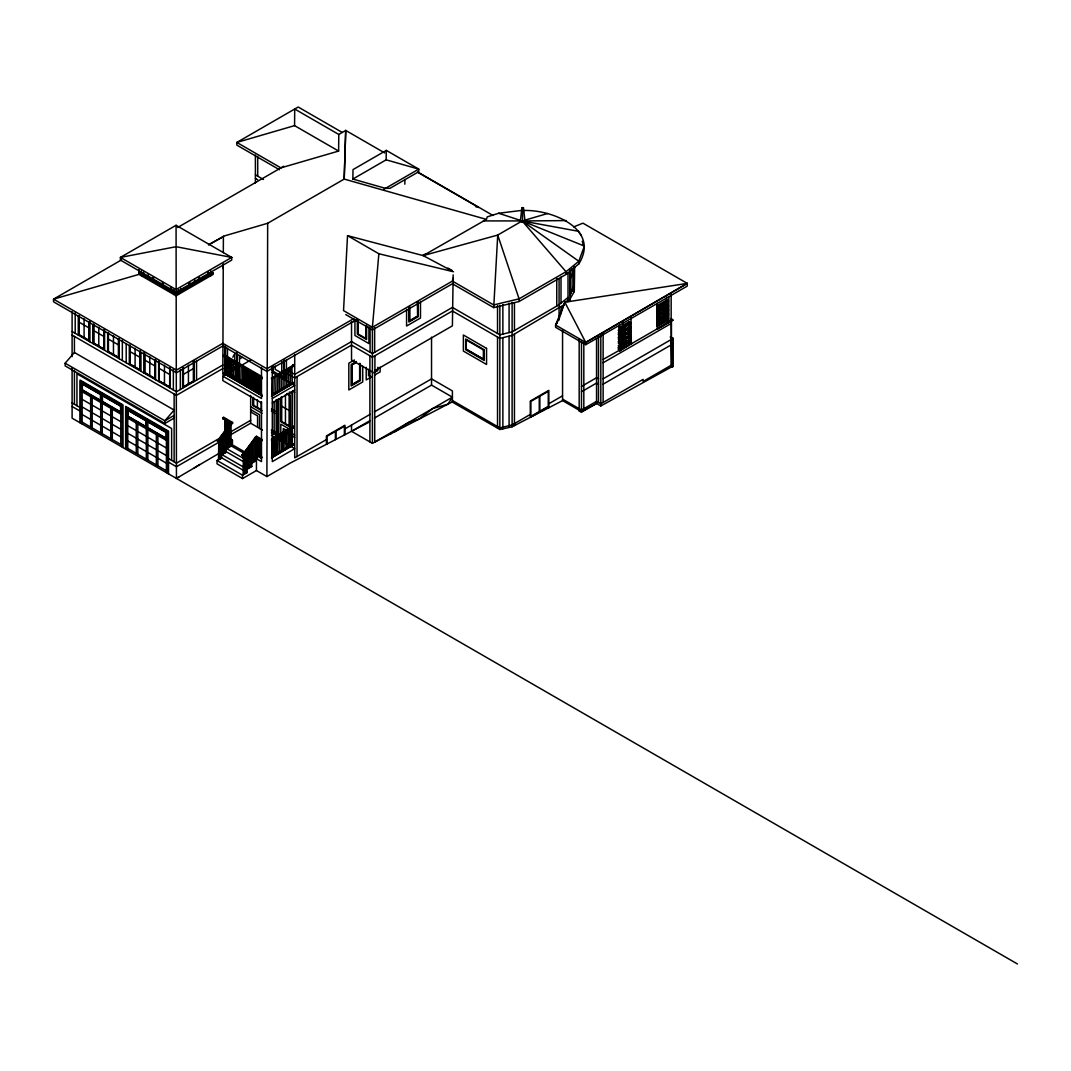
<?xml version="1.0" encoding="UTF-8"?>
<svg xmlns="http://www.w3.org/2000/svg" width="1071" height="1071" viewBox="0 0 1071 1071"><rect width="100%" height="100%" fill="white"/><g stroke="black" fill="none" stroke-linecap="round" stroke-linejoin="round"><path stroke-width="1.5" d="M257.401 407.489L257.401 399.684M274.136 431.439L274.149 412.656M276.198 399.63L276.184 411.84L271.445 409.095M276.854 399.63L276.84 433.675L271.432 430.542M278.42 398.773L278.393 436.366L271.432 432.349L280.013 437.303M278.701 398.653L278.674 436.54L280.789 437.758L280.789 440.623M280.789 437.758L280.803 424.156L288.768 428.748M285.274 443.22L285.288 431.921L294.712 437.37M289.317 425.723L289.344 395.386L286.747 393.9M579.17 339.4L579.17 410.956L581.486 412.188L596.56 403.486L600.818 405.949L671.731 366.818L671.45 339.387M581.486 412.188L581.486 340.739M583.815 342.666L583.815 408.707M600.818 334.567L600.818 405.949M223.25 264.269L222.835 374.341L239.569 364.555M223.317 252.729L223.397 236.222L267.67 223.277L344.193 179.085L486.421 219.394L487.211 216.878L498.644 213.263L522.086 210.344L522.113 213.37M267.67 223.277L266.893 476.568L256.451 470.544L242.541 478.576L217.038 463.837L217.038 460.49L221.67 457.812L247.187 472.552L247.187 469.205L221.67 454.465L226.316 451.788L251.819 466.514L251.819 463.167L226.316 448.441L230.948 445.764L256.451 460.49L256.451 470.544M223.223 268.567L223.25 264.109M338.784 134.464L338.623 151.065L294.565 125.628L294.712 109.028L338.784 134.464L345.732 130.448L384.717 152.952M522.487 222.38L522.621 208.109L521.925 207.627L520.386 220.934L522.487 222.38L525.004 221.175L523.465 207.707L521.925 207.627M352.854 179.058L353.002 169.606L386.296 150.382L418.761 169.124L418.761 171.695L389.964 188.322L385.466 188.349L352.854 179.058L386.149 159.833L418.761 169.124L383.98 189.206M386.149 159.833L386.296 150.382M452.082 270.99L423.165 255.608L347.526 235.66L343.537 310.617L372.4 327.284L452.404 281.097L453.234 278.099M347.526 235.66L378.866 253.76L372.4 327.284L372.4 443.34L452.404 401.839M374.395 418.092L431.533 385.105L452.404 397.154L374.716 442.002L374.716 370.686L452.404 325.838L453.153 274.872M573.761 226.878L582.932 223.156L687.287 283.4L687.287 286.077L585.743 344.701L555.595 327.298L555.595 325.049L564.832 302.209L569.919 299.104L574.27 291.607L574.632 266.893M564.832 302.209L559.075 319.024L555.595 325.049L585.743 342.452L687.287 283.4L564.832 302.209L585.743 342.452L585.743 344.701M345.772 314.579L372.4 329.962L452.404 283.775L493.718 307.618L519.074 301.513L566.037 274.404L578.822 263.935C600.603 228.752 551.445 209.421 523.706 210.492M227.976 367.594L225.539 372.775L225.539 346.442M229.649 364.06L231.644 359.843M232.849 357.272L234.08 354.662M570.2 278.674L573.989 270.642M570.2 293.936L573.989 285.89L573.989 267.589M569.919 295.435L574.27 286.171M452.404 397.154L447.906 404.182L432.738 408.506L419.042 419.149L408.439 422.536L394.838 431.707M555.595 325.049L557.335 322.505M231.925 423.714L218.216 441.52L217.44 441.078L230.921 422.51L230.921 423.393L232.568 423.34L232.568 422.443L223.678 417.315L222.808 417.81L222.808 418.707L230.921 423.393M217.44 441.078L231.149 423.259M218.216 441.52L232.568 422.443M218.779 440.435L218.484 460.329M220.318 438.427L220.024 459.432L220.024 438.253M221.871 436.419L221.577 458.549M223.411 434.411L223.116 454.305L223.116 434.237M224.964 432.403L224.669 453.408M226.503 430.395L226.209 452.524M227.454 437.678L227.159 420.555L227.762 448.28L227.467 428.587M229.596 426.378L229.301 447.383L229.02 426.579M256.866 436.981L242.956 455.804L242.18 455.349L255.661 436.781L256.531 436.285L262.328 439.632M242.18 455.349L256.531 436.285M242.956 455.804L256.438 437.236L256.665 437.985M243.412 454.653L243.117 474.56M244.964 452.645L244.67 473.663L244.67 452.484M246.504 450.637L246.21 472.766M248.044 448.629L247.762 468.536L247.762 448.468M249.597 446.62L249.302 467.639M251.136 444.612L250.855 466.742M252.689 442.604L252.395 462.498M254.229 440.596L253.947 461.614M255.782 438.588L255.487 460.717M174.131 418.105L164.854 423.46L65.144 365.88L65.144 363.203L74.421 352.493L74.421 336.428M568.018 297.43L559.075 304.74L512.112 331.863L499.849 334.808L452.404 307.417L372.4 353.617L351.529 341.569L294.712 374.368L286.198 369.468M563.975 304.726L512.112 335.424L499.849 338.382L452.404 310.992L372.4 357.205L351.529 345.13L294.712 377.929L286.412 373.136M194.279 467.92L199.648 464.506M176.072 225.285L231.724 257.415L231.724 260.092L176.072 292.222L120.407 260.092L120.407 257.415L176.072 225.285L176.447 478.442L179.018 476.89M176.447 478.402L222.835 451.119L225.539 452.685M585.743 342.452L687.287 283.4M231.644 377.608L231.644 360.311L231.363 377.447L241.725 383.03M230.854 446.5L231.122 422.844M121.478 259.918L53.55 299.144L53.55 301.821L176.447 372.775L222.835 346L266.893 371.436L356.83 319.506L351.529 322.572M177.625 227.507L283.775 166.219M208.443 244.871L223.585 236.437L208.899 244.616M181.494 290.013L189.219 285.555L189.219 282.583M190.772 284.658L198.496 280.2M200.036 279.303L207.774 274.845L207.774 271.873M181.294 290.348L189.42 285.662L189.42 282.543M190.571 284.993L198.684 280.307L198.684 277.188M199.849 279.638L207.961 274.952L207.961 271.833M213.169 273.212L176.072 294.645L138.842 273.346M183.409 374.368L193.463 368.558M262.275 378.665L223.625 356.362L223.625 355.465L224.495 354.956L261.712 376.443M223.625 356.362L224.495 354.956M226.142 374.435L226.436 356.964M226.717 357.138L225.847 357.299M227.976 375.493L228.27 358.035M228.551 358.196L227.681 358.37M230.104 360.967L229.81 376.55L230.104 359.093M230.399 359.254L229.529 359.428M222.835 364.997L176.447 391.772L72.105 331.528M232.233 360.311L231.363 360.485L231.363 377.447M233.478 378.665L233.773 361.208M234.067 361.382L233.197 361.543M222.835 368.558L176.447 395.333L72.105 335.089M239.449 358.972L242.247 357.353M235.325 379.723L235.607 362.266M235.901 362.44L235.031 362.6M425.08 254.496L486.421 219.394M237.441 363.323L236.865 363.658L237.735 363.497M262.275 395.962L223.625 373.31L224.549 372.788L261.766 394.275M223.625 373.645L224.549 373.123L228.846 375.6M240.828 382.909L241.122 365.452M261.485 402.924L222.835 380.607L222.835 376.149L250.654 360.084M241.403 365.613L240.533 365.787M242.956 368.384L242.662 383.967L242.956 366.51M242.367 366.844L243.237 366.67M245.085 367.741L244.215 367.902L244.496 385.025L244.79 367.902M247.588 370.191L248.459 369.682M247.883 370.352L248.753 369.856M249.423 371.249L250.293 370.753M249.717 371.423L250.587 370.914M174.131 415.428L164.854 420.783L65.144 363.203M236.745 352.172L237.16 380.459M236.865 380.62L237.32 354.755M251.551 372.48L252.421 371.972M238.994 364.89L238.994 381.517M253.104 373.364L253.974 372.869M238.699 381.678L239.275 364.729M253.385 373.538L254.255 373.029M254.938 374.435L255.808 373.926M255.219 374.596L256.089 374.1M353.925 318.515L266.893 368.759L222.835 343.322L176.447 370.097L53.55 299.144L138.962 274.377L176.072 295.797L213.169 274.377L213.169 272.784L176.072 294.204L139.083 272.851M256.772 375.493L257.642 374.984M257.053 375.653L257.924 375.158M244.215 384.864L260.333 393.78M258.901 376.711L259.477 376.376L259.182 393.512L258.901 376.376M246.049 385.921L246.625 368.96L246.33 385.747M260.44 377.608L260.735 394.396M248.164 370.191L248.164 386.818M248.164 387.153L248.164 369.856L247.883 386.979M250.012 371.249L250.012 387.876M250.012 388.211L250.012 370.914L249.717 388.037M251.551 372.146L251.846 388.934M251.551 389.094L252.127 372.146M293.949 365.104L271.525 378.05L271.525 378.933L293.949 366.001L293.079 364.609L293.949 366.001M293.32 365.639L291.941 366.429L292.276 383.579M272.088 395.239L272.382 378.117L271.512 377.943M273.922 394.182L274.216 377.059L273.346 376.885M275.756 393.124L276.05 376.001L275.18 375.827M277.59 392.066L277.884 374.93L277.014 374.77M279.424 374.047L279.424 390.995M281.271 372.989L281.271 389.938M283.105 371.918L283.105 388.88M284.94 370.861L284.94 387.822M286.774 369.803L286.774 386.765M288.608 368.745L288.608 385.707M290.442 367.688L290.442 384.636M292.276 366.617L293.655 365.827M253.68 373.364L253.68 389.991M253.68 390.326L253.68 373.029L253.385 390.165M255.514 374.435L255.514 391.049M255.514 391.384L255.514 374.1L255.219 391.223M257.348 375.493L257.348 392.12M257.348 392.455L257.348 375.158L257.053 392.281M222.808 418.707L223.678 417.315M225.03 430.448L225.606 419.323M225.901 419.497L225.03 419.658M227.159 437.838L227.454 420.381M272.007 394.556L293.026 382.427L293.949 382.949L271.525 396.23L293.949 382.949M271.793 395.079L293.026 382.427M229.288 438.735L229.288 421.439M229.569 421.613L228.699 421.773M272.302 398.466L294.712 385.52L271.98 372.387M417.395 316.226L409.671 320.684L409.671 306.212M272.302 402.924L294.712 389.978M222.808 435.669L223.732 435.134L232.434 440.168L232.434 443.849L231.51 444.371L232.166 440.355L222.808 435.669L231.51 440.69L231.51 444.371M354.394 359.99L348.825 363.203L348.825 389.978L362.734 381.945L362.734 366.202M250.654 420.327L176.447 463.167L168.535 458.602M225.325 436.446L225.325 419.497L225.325 436.781M356.442 361.489L351.141 364.542L351.141 385.962L360.418 380.607L360.418 364.14M262.06 429.806L250.654 423.232L222.835 439.297L261.485 461.614L261.485 401.745M355.786 362.534L351.73 364.876L351.73 384.958L359.843 380.272L359.843 363.283M355.786 362.761L351.917 364.997L351.917 384.623L359.642 380.165L359.642 363.805M222.835 439.967L176.447 466.742L168.535 462.163M232.166 440.355L231.256 440.877L222.808 436.004M227.467 448.106L228.043 428.387M229.14 438.815L228.993 421.613L229.596 447.223M223.116 434.786L223.411 454.131M255.956 437.838L256.826 437.343M219.742 440.221L220.318 459.272M258.071 438.735L258.365 455.858L258.66 438.735M374.462 371.61L377.046 370.124M374.529 371.798L377.233 370.231M373.833 372.869L377.809 370.566L377.809 367.273M259.624 439.967L260.494 439.458M260.199 439.967L260.199 456.915L259.918 439.793L261.485 441.011M370.392 377.528L366.215 379.937L366.215 367.34M374.569 375.118L380.138 371.905L380.138 367.179M272.061 438.36L293.079 426.231L293.949 426.727L293.949 427.624L271.525 440.569L271.525 439.672L293.949 426.727M273.627 438.347L273.922 455.804L274.216 438.682M293.949 427.624L293.079 427.115L289.866 428.976L290.736 429.471M272.088 439.579L272.088 456.862M272.382 439.739L271.512 439.579M281.847 434.612L280.977 434.103L275.18 437.45L276.05 437.624L275.756 454.747L275.475 439.164M277.59 453.689L277.884 436.566L277.014 436.392M279.424 435.669L279.424 452.631M281.271 434.612L281.271 451.56M284.94 432.483L284.94 449.445M286.774 431.426L286.774 448.388M290.442 429.31L290.161 446.098M292.276 428.253L293.655 427.449M256.826 439.217L256.786 457.866L255.889 458.375L255.862 454.76L256.786 454.224L262.382 457.451M255.862 455.095L256.786 454.559M256.531 454.8L256.237 437.678L256.531 454.465M257.04 454.706L257.04 458.013L256.143 458.535L256.13 455.242L257.04 454.706L261.043 457.022M251.819 463.167L256.451 460.49M247.468 450.476L248.044 468.362M247.187 469.205L251.819 466.514M272.007 456.179L293.026 444.05L293.949 444.585L271.525 457.853L293.949 444.585M271.793 456.701L293.026 444.05M283.105 450.503L283.387 433.38L283.105 450.503L282.811 434.92M288.608 447.33L288.902 430.194L288.608 447.33L288.313 431.747M291.941 428.052L292.276 445.201L292.597 391.035L294.712 392.267M244.375 454.452L244.964 473.489M217.038 460.49L242.541 475.229L247.187 472.552M326.414 439.579L294.712 457.866L294.712 354.555M344.956 428.869L370.097 414.343M374.395 411.88L431.533 378.88L452.404 390.928L452.404 402.107L499.849 429.498L512.112 426.794L562.556 400.608L581.486 411.545L596.56 403.486L596.56 338.57M266.893 476.568L290.348 463.02L369.308 422.068M351.529 425.067L351.529 431.292L370.097 420.568M390.179 434.116L391.41 433.407M618.824 327.713L629.132 321.755L630.484 322.545L630.484 324.098L618.208 330.404L622.077 328.181M656.697 305.837L667.005 299.893L668.358 300.67L668.358 302.236L656.67 308.876M630.484 322.545L618.891 329.239L618.891 330.792M656.764 307.364L668.358 300.67M624.647 326.682L629.802 323.71L629.802 326.387L618.208 333.081L630.484 326.775L630.484 328.342L618.208 334.647L622.077 332.412M659.95 306.306L666.39 302.584M618.824 331.956L625.263 328.235M656.697 310.081L660.566 307.846M663.136 306.36L665.72 304.874M657.366 310.47L667.675 304.525M656.764 311.607L668.358 304.914L668.358 306.48L656.764 313.174M624.647 330.926L629.802 327.954L629.802 330.631L618.208 337.325L630.484 331.019L630.484 332.586L618.208 338.891L622.077 336.655M659.95 310.55L667.675 306.078L667.675 308.769L657.366 314.713M618.824 336.187L625.263 332.465M656.697 314.325L660.566 312.089M663.136 310.603L665.72 309.117M656.764 315.851L668.358 309.158L668.358 310.71L656.764 317.404M624.647 335.169L629.802 332.197L629.802 334.875L618.208 341.569L630.484 335.263L630.484 336.816L618.208 343.122L629.802 336.428L629.802 339.105L618.208 345.799L630.484 339.494L630.484 341.06L618.891 347.754L618.891 346.201M658.665 315.53L667.675 310.322L667.675 313L657.366 318.957M618.824 340.431L625.263 336.709M656.697 318.569L660.566 316.333M663.136 314.847L665.72 313.361M656.764 320.082L668.358 313.388L668.358 314.954L656.764 321.648M658.665 319.774L667.675 314.566L667.675 317.244L657.366 323.188M620.109 343.925L625.263 340.953M656.697 322.799L665.72 317.592M656.764 324.326L668.358 317.632L668.358 319.198L656.67 325.838M658.665 324.004L662.521 321.782M665.104 320.296L668.358 319.198M617.954 347.74L626.963 342.533M658.665 324.232L666.938 319.453M619.761 350.94L631.355 343.577L629.802 342.506L618.208 349.2L619.761 350.94L619.373 325.196M657.366 326.601L667.675 320.644L668.84 321.434L672.401 319.386M670.848 319.653L672.789 320.323L671.236 318.596M631.355 343.577L603.134 359.414M672.789 319.653L657.246 328.851L657.246 303.334M619.373 350.712L672.401 320.095M657.634 329.065L672.789 320.323M603.134 362.761L671.156 323.496M530.279 414.45L512.112 424.946L499.849 427.891L452.404 400.5M548.834 403.74L562.556 395.815M581.486 386.417L596.56 377.715L598.502 378.826M548.834 406.659L530.279 417.369L530.279 401.063L548.834 390.353L548.834 407.73M603.134 378.826L673.217 338.369L673.217 366.336L671.45 367.366L671.45 320.644M581.486 391.772L596.56 383.07L598.502 384.181M671.45 339.949L673.217 338.918L670.366 337.271M603.134 384.181L671.209 344.875M671.45 344.742L673.217 343.724M579.17 410.956L581.901 409.39M671.423 365.131L643.109 381.477L643.109 379.375L600.818 403.794L596.56 401.344L581.486 410.046L562.556 399.108M231.51 440.69L232.434 440.168M671.45 367.313L673.217 366.336M522.621 208.109L523.465 207.707M423.192 254.911L426.071 253.921M523.746 220.492L547.576 213.517M294.565 125.628L236.838 142.443L236.838 145.121L279.477 169.74M338.623 151.065L280.897 167.879L236.838 142.443L298.193 107.02L342.251 132.456M423.165 255.608L497.734 235.058L522.166 220.961L584.378 246.076L578.822 261.257L578.822 263.935M523.799 220.947L566.345 220.586M483.262 220.907L520.546 220.947M523.773 221.255L578.447 231.282L581.379 235.633M378.866 253.76L453.528 271.766M475.511 206.556L478.683 207.453L417.744 172.284M498.644 213.263L520.6 220.439M629.802 342.506L628.262 341.783L628.637 342.68M667.005 304.137L668.358 304.914M667.005 305.69L668.358 306.48M667.005 308.368L668.358 309.158M667.005 309.934L668.358 310.71M667.005 312.612L668.358 313.388M667.005 314.178L668.358 314.954M417.918 172.123L492.995 215.472M667.005 316.855L668.358 317.632M668.84 321.487L666.523 320.149L667.675 320.818M670.366 336.722L673.217 338.369M629.132 325.999L630.484 326.775M629.132 330.243L630.484 331.019M629.132 334.473L630.484 335.263M629.132 338.717L630.484 339.494M631.355 344.246L630.966 316.842M447.946 268.085L452.109 270.494M452.404 281.097L493.718 304.94L519.074 298.836L566.037 271.726L578.822 261.257L522.166 220.961L566.037 271.726L566.037 274.404M255.393 174.827L263.466 179.486M255.393 178.388L257.709 179.727M466.461 349.28L483.463 359.106L483.463 350.177M372.4 372.025L351.529 359.976L351.529 321.755M369.897 375.934L372.4 377.38M144.438 274.845L152.162 279.317M153.715 280.2L161.44 284.672M144.237 274.966L152.35 279.651M161.627 285.006L153.514 280.321L153.514 277.188M170.905 290.361L162.792 285.676L162.792 282.543M291.7 366.282L292.57 366.791M290.161 367.179L291.017 367.688M289.866 367.353L290.736 367.848M288.313 368.237L289.183 368.745M288.032 368.411L288.902 368.906M286.479 369.294L287.349 369.803M284.645 370.365L285.515 370.861M284.364 370.526L285.221 371.035M282.811 371.423L283.681 371.918M282.516 371.583L283.387 372.092M280.977 372.48L281.847 372.989M279.143 373.538L280.013 374.047M278.848 373.712L279.718 374.207M293.026 382.762L293.949 383.284M223.625 355.465L262.275 377.782M237.441 363.658L237.16 380.794M351.529 431.292L372.4 443.34M228.243 373.029L261.163 392.04M281.579 406.083L289.331 410.554M223.625 373.31L262.275 395.627M222.835 376.149L261.485 398.466L261.485 367.407M291.7 427.918L292.57 428.413M290.161 428.802L291.017 429.31M290.094 429.525L292.209 430.743M289.183 430.368L288.313 429.859L282.516 433.206L283.387 433.715M288.032 430.033L288.902 430.529M294.712 435.08L283.306 428.494L283.293 442.069L279.062 439.646M286.479 430.93L287.349 431.426M286.198 431.091L287.068 431.6M284.645 431.988L285.515 432.483M284.364 432.149L285.221 432.657M282.811 433.045L283.681 433.541M280.682 434.277L281.553 434.772M279.143 435.161L280.013 435.669M278.848 435.335L279.718 435.83M293.026 444.385L293.949 444.92M277.817 436.031L274.189 433.942M79.053 322.157L89.107 327.954M93.739 330.631L103.793 336.428M108.238 338.998L118.479 344.916M130.073 351.609L140.127 357.406M144.759 360.084L154.813 365.88M159.258 368.451L169.499 374.368M271.432 435.228L274.189 436.821M276.171 437.959L294.712 448.669L272.302 461.614L272.302 367.407M159.445 381.062L169.499 386.859M222.808 417.81L232.568 423.34M255.661 436.781L261.458 440.127M256.089 437.276L256.866 437.731M262.087 440.663L260.253 439.605L260.199 456.915M255.661 437.678L261.458 441.024M255.862 454.76L261.458 457.986M256.13 455.242L261.458 458.321M74.421 352.493L174.131 410.073L164.854 420.783L164.854 423.46M217.038 440.556L217.801 440.998M241.765 454.84L242.541 455.282M82.146 383.739L120.795 406.056M127.757 410.073L166.407 432.376M148.052 422.001L166.206 432.497L166.206 438.293L148.052 427.811M82.146 389.991L120.795 412.295M127.757 416.311L166.407 438.628M82.146 391.772L120.795 414.089M127.757 418.105L166.407 440.409M82.146 399.363L90.647 404.262M92.2 405.159L100.701 410.073M102.254 410.956L110.755 415.869M112.294 416.766L120.795 421.666M127.757 425.682L136.258 430.596M137.811 431.493L146.312 436.392M147.852 437.289L156.353 442.203M157.906 443.086L166.407 447.999M82.146 406.94L90.647 411.853M92.2 412.75L100.701 417.65M102.254 418.547L110.755 423.46M112.294 424.344L120.795 429.257M127.757 433.273L136.258 438.186M137.811 439.07L146.312 443.983M147.852 444.88L156.353 449.78M157.906 450.677L166.407 455.59M72.105 402.924L80.03 407.502M72.105 406.498L80.03 411.077M82.146 414.531L90.647 419.444M92.2 420.327L100.701 425.241M102.254 426.138L110.755 431.037M112.294 431.934L120.795 436.848M127.757 440.864L136.258 445.764M137.811 446.661L146.312 451.574M147.852 452.457L156.353 457.371M157.906 458.268L166.407 463.167M82.146 422.121L120.795 444.425M127.757 448.441L166.407 470.758M1017.45 963.98L72.105 418.185L72.105 368.183M289.344 392.053L292.209 393.713L292.276 445.201M287.456 393.405L290.107 394.945L290.094 427.061L280.803 421.693L280.803 397.595M286.814 393.713L289.531 395.279L289.518 426.057L281.378 421.358L281.378 397.046M271.445 411.09L276.184 413.834L276.171 432.617L271.445 429.886M261.485 409.858L253.358 405.159L253.358 398.68M262.06 410.862L252.783 405.494L252.783 397.461M250.654 406.726L262.06 413.312M250.654 409.604L259.557 414.758L259.557 428.373L262.408 430.02M250.654 411.893L257.576 415.896L257.576 427.222M582.236 241.296L583.521 245.768M671.45 366.978L671.156 320.818M671.156 293.909L671.156 320.095M668.84 296.64L668.84 322.157M666.523 296.948L666.523 301.915M629.132 321.755L629.132 323.322M622.84 321.969L622.84 326.896M618.891 333.469L618.891 335.036M618.891 337.713L618.891 339.279M618.891 341.957L618.891 343.51M603.134 333.188L603.134 402.455M598.502 336.414L598.502 402.455M574.27 266.799L574.27 291.607M574.056 266.411L574.056 285.97L570.133 294.311L570.133 269.865M572.101 268.553L572.101 289.906M569.919 271.204L569.919 300.576M568.018 272.877L568.018 301.754M562.556 329.881L562.556 400.608M561.003 276.987L561.003 303.16M561.003 306.895L561.003 313.388M559.075 278.567L559.075 319.961M556.759 278.273L556.759 306.078M539.851 396.216L539.851 411.17M539.262 396.551L539.262 411.505M519.074 301.513L519.074 298.836L497.734 235.058L493.718 307.618M514.441 302.705L514.441 330.524M514.441 334.085L514.441 425.589M512.112 302.397L512.112 426.794M509.086 303.133L509.086 332.586M509.086 336.16L509.086 427.262M502.875 304.633L502.875 334.085M502.875 337.66L502.875 428.828M499.849 305.355L499.849 429.498M497.533 305.65L497.533 333.469M497.533 337.044L497.533 428.159M431.533 337.151L431.533 385.105M420.488 301.393L420.488 318.02L406.578 326.039L406.578 309.412M418.159 302.049L418.159 316.681L408.894 322.023L408.894 307.39M417.395 301.754L417.583 316.347L409.47 321.019L409.47 307.765M404.851 179.5L404.851 184.185M374.904 355.759L374.904 370.579M374.649 327.766L374.649 352.319M370.084 327.726L370.084 352.279M369.897 355.759L369.897 441.895M369.308 369.682L369.308 374.582M369.12 370.285L369.12 374.917M368.919 326.896L368.919 343.577L354.929 335.491L354.929 320.483M368.531 369.334L368.531 375.921M366.603 325.102L366.603 339.561L357.326 334.206L357.326 321.34M366.028 325.464L366.028 338.556L357.915 333.871L357.915 320.778M365.827 325.517L365.827 338.222M358.102 321.059L358.102 333.75M344.956 434.692L344.956 425.241L326.414 435.951L326.414 444.318M344.38 435.027L344.38 426.245L335.973 431.104L335.973 439.351M335.397 439.659L335.397 431.439L326.99 436.285L326.99 444.01M297.042 376.59L297.042 456.527M293.079 426.231L293.079 427.115M286.412 359.669L286.412 378.933L272.114 370.686L272.114 367.393M285.462 394.664L285.462 423.5M284.284 360.084L284.284 377.715M283.708 360.914L283.708 377.38M281.767 361.77L281.767 373.136L275.207 369.348L275.207 366.095M281.579 396.98L281.579 421.251M275.756 437.785L275.756 454.747M274.149 401.505L274.149 410.662M273.922 438.508L273.922 455.804M273.266 366.416L273.266 371.356M272.69 366.215L272.69 371.021M261.284 401.933L261.284 409.524M261.016 377.608L261.016 394.57M259.182 376.216L259.182 393.512M258.365 438.575L258.365 455.858M257.709 156.366L257.709 176.166M255.393 155.027L255.393 182.954M253.559 397.461L253.559 405.052M251.846 371.972L251.846 389.268M250.654 395.44L250.654 423.232M246.33 368.799L246.33 386.082M244.496 367.741L244.496 385.025M242.662 367.005L242.662 383.967M242.541 475.229L242.541 478.576M239.449 355.398L239.449 364.742M238.994 364.555L238.994 381.852M234.817 353.122L234.817 363.658L227.467 367.889L227.467 348.262M231.363 422.255L231.363 423.005M229.957 359.508L229.81 376.55M224.964 345.893L224.964 373.11M210.867 270.936L210.867 275.702M208.55 272.235L208.55 275.287L180.718 291.352L180.718 288.3M199.273 277.59L199.273 280.642M196.555 360.365L196.555 380.165M194.627 279.451L194.627 282.436M194.226 361.034L194.226 381.504M193.65 362.092L193.65 381.169L183.221 387.193L183.221 368.116M193.463 360.753L193.463 381.062L183.409 386.859L183.409 368.116M189.995 282.945L189.995 285.997M188.429 365.211L188.429 383.954M182.632 367.728L182.632 388.197M180.316 369.736L180.316 389.536M178.402 289.679L178.402 294.445M174.131 393.994L174.131 461.829M173.81 289.719L173.81 294.485M173.355 369.508L173.355 389.978M171.628 460.383L171.628 428.48L76.938 373.806L76.938 405.722M171.494 288.3L171.494 291.366L143.661 275.301L143.661 272.235M170.717 287.055L170.717 290.027L162.979 285.555L162.979 282.583M170.276 367.728L170.276 388.197M169.687 368.116L169.687 387.193L159.258 381.169L159.258 362.092M168.535 473.864L168.535 431.158L125.628 406.391L125.628 449.097M167.946 473.529L167.946 431.493L126.204 407.395L126.204 449.432M166.407 430.596L166.407 472.632M164.465 365.211L164.465 383.954M162.216 282.945L162.216 286.011M158.669 361.034L158.669 381.504M157.906 435.509L157.906 465.858M156.353 434.612L156.353 464.961M155.576 359.24L155.576 379.723M155 359.642L155 378.719L144.572 372.695L144.572 353.617M154.813 359.642L154.813 378.384L144.759 372.574L144.759 353.832M152.939 277.59L152.939 280.656M149.779 356.737L149.779 375.479M148.293 274.109L148.293 277.081M147.852 421.666L147.852 427.918M147.852 429.699L147.852 460.048M146.312 420.783L146.312 427.021M146.312 428.815L146.312 459.151M143.983 352.546L143.983 373.029M141.345 270.976L141.345 275.742M140.89 352.346L140.89 371.235M140.314 351.154L140.314 370.231L129.886 364.207L129.886 345.13M140.127 351.154L140.127 369.897L130.073 364.1L130.073 345.357M138.962 269.651L138.962 274.377M137.811 423.902L137.811 454.251M136.258 423.005L136.258 453.354M135.093 348.262L135.093 367.005M129.296 345.638L129.296 364.542M127.757 408.279L127.757 450.315M126.204 343.858L126.204 362.761M122.924 447.531L122.924 404.825L80.03 380.058L80.03 422.764M122.348 340.056L122.348 360.525M122.348 447.196L122.348 405.159L80.606 381.062L80.606 423.099M120.795 404.262L120.795 446.299M119.256 338.262L119.256 358.745M118.667 338.664L118.667 357.741L108.238 351.716L108.238 332.639M118.479 338.664L118.479 357.406L108.425 351.609L108.425 332.867M113.459 335.759L113.459 354.501M112.294 409.176L112.294 439.525M110.755 408.279L110.755 438.628M107.662 333.148L107.662 352.051M104.57 329.788L104.57 350.271M103.981 330.189L103.981 349.266L93.552 343.242L93.552 324.165M103.793 330.189L103.793 348.932L93.739 343.122L93.739 324.379M102.254 395.346L102.254 401.585M102.254 403.379L102.254 433.715M100.701 394.449L100.701 400.701M100.701 402.482L100.701 432.831M98.773 327.284L98.773 346.027M92.976 324.674L92.976 343.577M92.2 397.569L92.2 427.918M90.647 396.685L90.647 427.021M89.884 321.313L89.884 341.783M89.295 321.702L89.295 340.779L78.866 334.754L78.866 315.677M89.107 321.702L89.107 340.444L79.053 334.647L79.053 315.905M84.087 318.797L84.087 337.552M82.146 381.945L82.146 423.996M78.29 316.186L78.29 335.089M75.198 312.826L75.198 333.309M74.421 370.245L74.421 404.262M72.105 311.715L72.105 356.603M345.732 130.448L344.193 179.085L345.732 130.448M253.934 109.724L253.934 109.724M255.862 108.613L255.862 108.613M231.724 257.415L176.072 289.545L120.407 257.415L176.072 246.705L231.724 257.415M548.258 391.357L530.868 401.397L530.868 416.365L548.258 406.324L548.258 391.357M486.555 348.396L463.368 334.995L463.368 351.074L486.555 364.461L486.555 348.396M484.239 349.735L465.684 339.012L465.684 349.735L484.239 360.445L484.239 349.735M483.664 350.07L466.273 340.016L466.273 349.4L483.664 359.441L483.664 350.07M100.513 394.556L82.347 384.074L82.347 389.871L100.513 400.367L100.513 394.556M120.608 406.163L102.441 395.681L102.441 401.478L120.608 411.96L120.608 406.163M146.111 420.89L127.944 410.407L127.944 416.204L146.111 426.686L146.111 420.89"/></g></svg>
